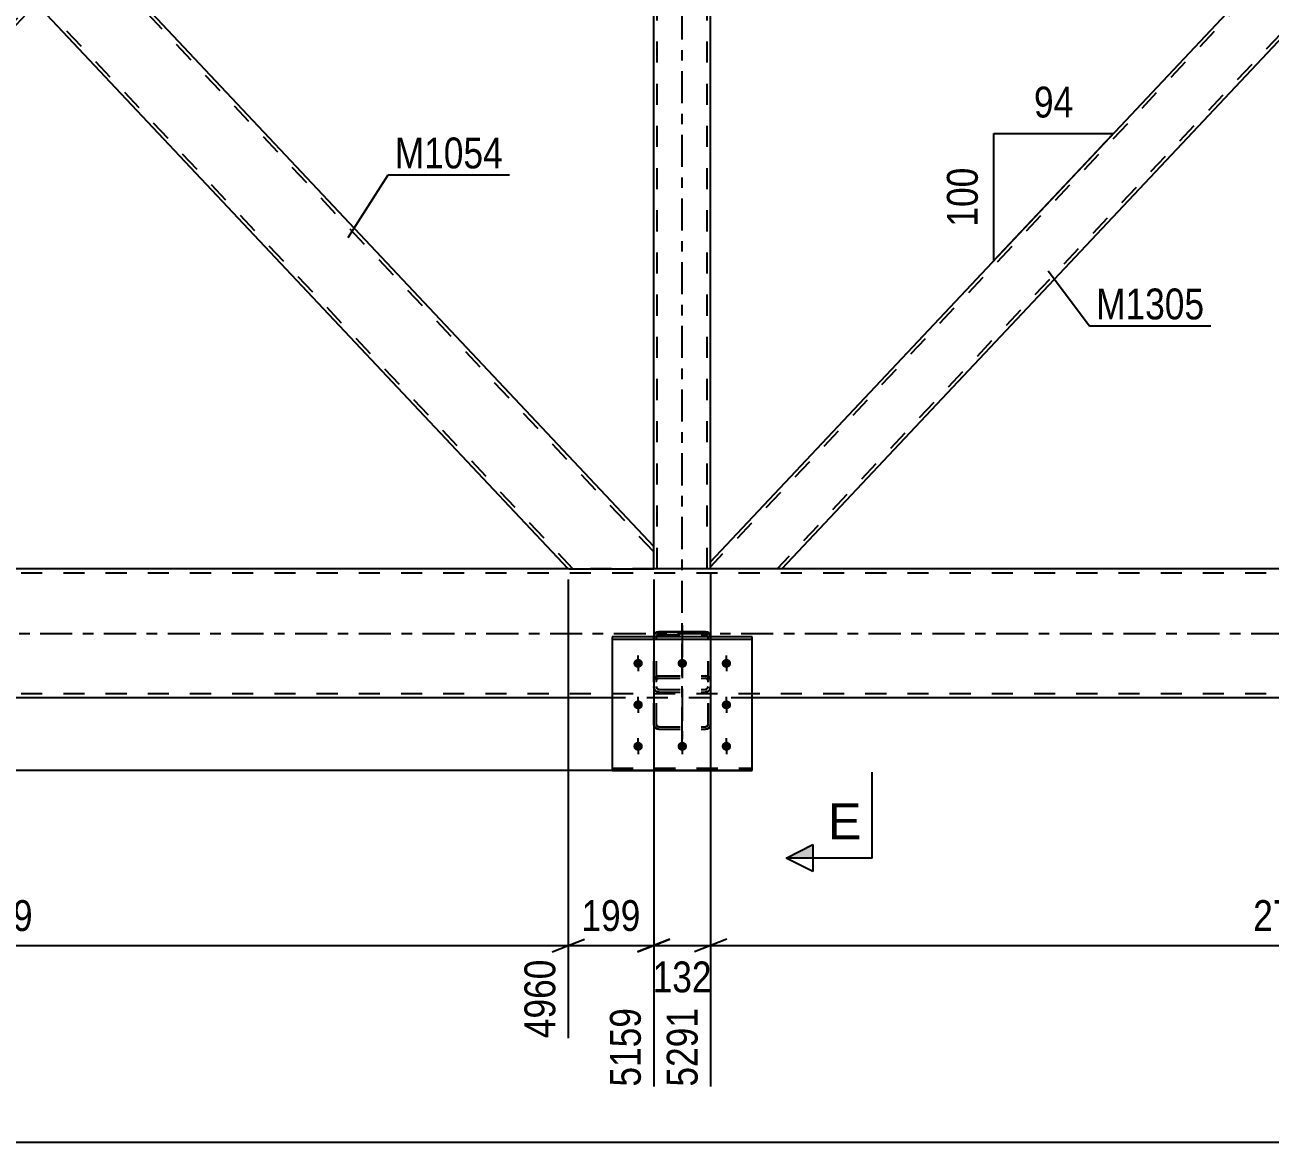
# Model space of a CAD drawing. Header units: millimetres. Extents: x 0 to 1189, y 0 to 841.
# Drawn here: x 168.2 to 283.9, y 496.8 to 600.6 of the extents above; entities that cross this region are included whole.
import ezdxf

# ---------------------------------------------------------------- set-up
doc = ezdxf.new("R2010")
doc.units = ezdxf.units.MM
doc.linetypes.add('DXK_LINE_DOT2', pattern=[3.9198, 1.9599, -1.9599])
doc.linetypes.add('DXK_LINE_DOT3', pattern=[5.9187, 2.979, -0.9799, 0.9799, -0.9799])
doc.styles.add('Arial', font='ARIAL.TTF', dxfattribs={"height": 0.2})
doc.styles.add('Arial Narrow', font='ARIALN.TTF', dxfattribs={"height": 0.2})

# ---------------------------------------------------------------- blocks, each defined once
blk = doc.blocks.new('Part-761551702-4810 - 4748')
at = {"color": 7, "linetype": 'DXK_LINE_DOT3'}
blk.add_line((229.27, 540.02), (229.27, 675.62), dxfattribs=at)
at = {"color": 7, "linetype": 'DXK_LINE_DOT2'}
for p, q in [((231.91, 665.62), (226.63, 665.62)), ((226.63, 663.55), (226.63, 665.62)), ((226.95, 550.02), (226.95, 665.62)), ((231.59, 550.02), (231.59, 665.62)), ((231.91, 664.96), (231.91, 665.62)), ((226.63, 550.02), (226.63, 552.08)), ((231.91, 550.02), (231.91, 550.68)), ((231.91, 550.02), (226.63, 550.02))]:
    blk.add_line(p, q, dxfattribs=at)
at = {"color": 2, "linetype": 'Continuous'}
for p, q in [((231.91, 550.68), (231.91, 664.96)), ((226.63, 552.08), (226.63, 663.55))]:
    blk.add_line(p, q, dxfattribs=at)
blk = doc.blocks.new('Bolt-761551702-4811 - 4748')
at = {"linetype": 'Continuous'}
for points in [[(225.18, 541.65), (225.28, 541.64), (225.36, 541.61), (225.44, 541.57), (225.51, 541.51), (225.57, 541.44), (225.6, 541.36), (225.62, 541.28), (225.62, 541.19), (225.6, 541.11), (225.57, 541.03), (225.51, 540.96), (225.44, 540.9), (225.36, 540.86), (225.28, 540.83), (225.18, 540.82), (225.09, 540.83), (225.01, 540.86), (224.93, 540.9), (224.86, 540.96), (224.8, 541.03), (224.77, 541.11), (224.75, 541.19), (224.75, 541.28), (224.77, 541.36), (224.8, 541.44), (224.86, 541.51), (224.93, 541.57), (225.01, 541.61), (225.09, 541.64)], [(229.28, 541.65), (229.38, 541.64), (229.46, 541.61), (229.54, 541.57), (229.61, 541.51), (229.67, 541.44), (229.7, 541.36), (229.72, 541.28), (229.72, 541.19), (229.7, 541.11), (229.67, 541.03), (229.61, 540.96), (229.54, 540.9), (229.46, 540.86), (229.38, 540.83), (229.28, 540.82), (229.19, 540.83), (229.11, 540.86), (229.03, 540.9), (228.96, 540.96), (228.9, 541.03), (228.87, 541.11), (228.85, 541.19), (228.85, 541.28), (228.87, 541.36), (228.9, 541.44), (228.96, 541.51), (229.03, 541.57), (229.11, 541.61), (229.19, 541.64)], [(233.38, 541.65), (233.48, 541.64), (233.56, 541.61), (233.64, 541.57), (233.71, 541.51), (233.77, 541.44), (233.8, 541.36), (233.82, 541.28), (233.82, 541.19), (233.8, 541.11), (233.77, 541.03), (233.71, 540.96), (233.64, 540.9), (233.56, 540.86), (233.48, 540.83), (233.38, 540.82), (233.29, 540.83), (233.21, 540.86), (233.13, 540.9), (233.06, 540.96), (233, 541.03), (232.97, 541.11), (232.95, 541.19), (232.95, 541.28), (232.97, 541.36), (233, 541.44), (233.06, 541.51), (233.13, 541.57), (233.21, 541.61), (233.29, 541.64)], [(225.18, 537.79), (225.28, 537.79), (225.36, 537.76), (225.44, 537.72), (225.51, 537.66), (225.57, 537.59), (225.6, 537.51), (225.62, 537.42), (225.62, 537.34), (225.6, 537.25), (225.57, 537.17), (225.51, 537.1), (225.44, 537.05), (225.36, 537), (225.28, 536.98), (225.18, 536.97), (225.09, 536.98), (225.01, 537), (224.93, 537.05), (224.86, 537.1), (224.8, 537.17), (224.77, 537.25), (224.75, 537.34), (224.75, 537.42), (224.77, 537.51), (224.8, 537.59), (224.86, 537.66), (224.93, 537.72), (225.01, 537.76), (225.09, 537.79)], [(233.38, 537.79), (233.48, 537.79), (233.56, 537.76), (233.64, 537.72), (233.71, 537.66), (233.77, 537.59), (233.8, 537.51), (233.82, 537.42), (233.82, 537.34), (233.8, 537.25), (233.77, 537.17), (233.71, 537.1), (233.64, 537.05), (233.56, 537), (233.48, 536.98), (233.38, 536.97), (233.29, 536.98), (233.21, 537), (233.13, 537.05), (233.06, 537.1), (233, 537.17), (232.97, 537.25), (232.95, 537.34), (232.95, 537.42), (232.97, 537.51), (233, 537.59), (233.06, 537.66), (233.13, 537.72), (233.21, 537.76), (233.29, 537.79)], [(225.18, 533.94), (225.28, 533.93), (225.36, 533.91), (225.44, 533.86), (225.51, 533.81), (225.57, 533.74), (225.6, 533.66), (225.62, 533.57), (225.62, 533.49), (225.6, 533.4), (225.57, 533.32), (225.51, 533.25), (225.44, 533.19), (225.36, 533.15), (225.28, 533.12), (225.18, 533.12), (225.09, 533.12), (225.01, 533.15), (224.93, 533.19), (224.86, 533.25), (224.8, 533.32), (224.77, 533.4), (224.75, 533.49), (224.75, 533.57), (224.77, 533.66), (224.8, 533.74), (224.86, 533.81), (224.93, 533.86), (225.01, 533.91), (225.09, 533.93)], [(229.28, 533.94), (229.38, 533.93), (229.46, 533.91), (229.54, 533.86), (229.61, 533.81), (229.67, 533.74), (229.7, 533.66), (229.72, 533.57), (229.72, 533.49), (229.7, 533.4), (229.67, 533.32), (229.61, 533.25), (229.54, 533.19), (229.46, 533.15), (229.38, 533.12), (229.28, 533.12), (229.19, 533.12), (229.11, 533.15), (229.03, 533.19), (228.96, 533.25), (228.9, 533.32), (228.87, 533.4), (228.85, 533.49), (228.85, 533.57), (228.87, 533.66), (228.9, 533.74), (228.96, 533.81), (229.03, 533.86), (229.11, 533.91), (229.19, 533.93)], [(233.38, 533.94), (233.48, 533.93), (233.56, 533.91), (233.64, 533.86), (233.71, 533.81), (233.77, 533.74), (233.8, 533.66), (233.82, 533.57), (233.82, 533.49), (233.8, 533.4), (233.77, 533.32), (233.71, 533.25), (233.64, 533.19), (233.56, 533.15), (233.48, 533.12), (233.38, 533.12), (233.29, 533.12), (233.21, 533.15), (233.13, 533.19), (233.06, 533.25), (233, 533.32), (232.97, 533.4), (232.95, 533.49), (232.95, 533.57), (232.97, 533.66), (233, 533.74), (233.06, 533.81), (233.13, 533.86), (233.21, 533.91), (233.29, 533.93)]]:
    blk.add_hatch(color=1, dxfattribs=at).paths.add_polyline_path(points)
at = {"color": 1, "linetype": 'Continuous'}
for p, q in [((225.18, 541.63), (225.18, 540.5)), ((229.28, 541.63), (229.28, 540.5)), ((233.38, 541.63), (233.38, 540.5)), ((225.18, 537.78), (225.18, 536.64)), ((233.38, 537.78), (233.38, 536.64)), ((225.18, 533.93), (225.18, 532.79)), ((229.28, 533.93), (229.28, 532.79)), ((233.38, 533.93), (233.38, 532.79))]:
    blk.add_line(p, q, dxfattribs=at)
blk = doc.blocks.new('Part-761551702-4843 - 4748')
at = {"color": 2, "linetype": 'Continuous'}
for p, q in [((235.78, 543.71), (222.78, 543.71)), ((222.78, 543.71), (222.78, 531.27)), ((235.78, 531.27), (235.78, 543.71)), ((222.78, 543.49), (235.78, 543.49)), ((222.78, 531.27), (235.78, 531.27))]:
    blk.add_line(p, q, dxfattribs=at)
at = {"color": 7, "linetype": 'DXK_LINE_DOT2'}
blk.add_line((222.78, 531.49), (235.78, 531.49), dxfattribs=at)
blk = doc.blocks.new('Part-761551702-4893 - 4748')
at = {"color": 7, "linetype": 'DXK_LINE_DOT2'}
for p, q in [((219.13, 665.62), (111.91, 551.61)), ((218.76, 665.62), (218.69, 665.62)), ((226.63, 665.62), (222.78, 665.62)), ((226.63, 665.13), (226.63, 665.62)), ((226.63, 664.02), (119.42, 550.02)), ((169.27, 613.07), (164.33, 607.82)), ((174.22, 607.82), (169.27, 602.56)), ((111.91, 550.02), (111.91, 552.08)), ((118.98, 550.02), (119.6, 550.02)), ((119.86, 550.02), (119.79, 550.02))]:
    blk.add_line(p, q, dxfattribs=at)
at = {"color": 2, "linetype": 'Continuous'}
for p, q in [((218.69, 665.62), (169.27, 613.07)), ((218.76, 665.62), (218.76, 665.62)), ((222.78, 665.62), (218.76, 665.62)), ((226.63, 663.55), (226.63, 665.13)), ((226.63, 663.55), (174.22, 607.82)), ((164.33, 607.82), (111.91, 552.08)), ((169.27, 602.56), (119.86, 550.02)), ((118.98, 550.02), (111.91, 550.02)), ((119.79, 550.02), (118.98, 550.02)), ((119.79, 550.02), (119.79, 550.02))]:
    blk.add_line(p, q, dxfattribs=at)
blk = doc.blocks.new('Part-761551702-4953 - 4748')
at = {"color": 2, "linetype": 'Continuous'}
for p, q in [((169.27, 602.56), (174.22, 607.82)), ((226.63, 552.08), (174.22, 607.82)), ((218.69, 550.02), (169.27, 602.56)), ((226.63, 550.02), (226.63, 552.08)), ((218.76, 550.02), (226.63, 550.02))]:
    blk.add_line(p, q, dxfattribs=at)
at = {"color": 7, "linetype": 'DXK_LINE_DOT2'}
for p, q in [((226.63, 551.61), (174, 607.58)), ((169.49, 602.79), (169.51, 602.81)), ((219.13, 550.02), (169.49, 602.79)), ((218.76, 550.02), (218.69, 550.02))]:
    blk.add_line(p, q, dxfattribs=at)
blk = doc.blocks.new('Part-761551702-4960 - 4748')
at = {"color": 7, "linetype": 'DXK_LINE_DOT3'}
blk.add_line((229.28, 534.18), (229.28, 544.8), dxfattribs=at)
at = {"color": 7, "linetype": 'DXK_LINE_DOT2'}
for p, q in [((226.68, 543.87), (226.64, 543.67)), ((226.64, 535.57), (226.64, 543.67)), ((226.88, 543.67), (226.9, 543.77)), ((226.88, 535.57), (226.88, 543.67)), ((226.9, 543.77), (226.95, 543.85)), ((227.12, 544.18), (226.94, 544.15)), ((226.95, 543.85), (227.03, 543.91)), ((227.03, 543.91), (227.12, 543.93)), ((227.12, 544.18), (231.44, 544.18)), ((227.12, 543.93), (231.44, 543.93)), ((231.63, 544.15), (231.44, 544.18)), ((231.44, 543.93), (231.54, 543.91)), ((231.54, 543.91), (231.61, 543.85)), ((231.61, 543.85), (231.67, 543.77)), ((231.67, 543.77), (231.68, 543.67)), ((231.68, 535.57), (231.68, 543.67)), ((231.92, 543.67), (231.89, 543.87)), ((231.92, 535.57), (231.92, 543.67)), ((226.64, 539.63), (226.68, 539.8)), ((226.64, 539.08), (226.68, 538.88)), ((226.68, 539.8), (226.78, 539.95)), ((226.78, 539.95), (226.94, 540.05)), ((226.9, 539.72), (226.88, 539.63)), ((226.9, 538.98), (226.88, 539.08)), ((226.95, 539.79), (226.9, 539.72)), ((226.95, 538.9), (226.9, 538.98)), ((226.94, 540.05), (227.12, 540.08)), ((227.03, 539.84), (226.95, 539.79)), ((227.12, 539.86), (227.03, 539.84)), ((227.12, 540.08), (231.44, 540.08)), ((227.12, 539.86), (231.44, 539.86)), ((231.44, 540.08), (231.63, 540.05)), ((231.54, 539.84), (231.44, 539.86)), ((231.61, 539.79), (231.54, 539.84)), ((231.67, 539.72), (231.61, 539.79)), ((231.67, 538.98), (231.61, 538.9)), ((231.63, 540.05), (231.78, 539.95)), ((231.68, 539.63), (231.67, 539.72)), ((231.68, 539.08), (231.67, 538.98)), ((231.78, 539.95), (231.89, 539.8)), ((231.89, 539.8), (231.92, 539.63)), ((231.89, 538.88), (231.92, 539.08)), ((226.94, 538.6), (227.12, 538.57)), ((227.03, 538.84), (226.95, 538.9)), ((227.12, 538.82), (227.03, 538.84)), ((227.12, 538.82), (231.44, 538.82)), ((227.12, 538.57), (231.44, 538.57)), ((231.54, 538.84), (231.44, 538.82)), ((231.44, 538.57), (231.63, 538.6)), ((231.61, 538.9), (231.54, 538.84)), ((226.68, 535.4), (226.64, 535.57)), ((226.88, 535.57), (226.9, 535.48)), ((226.9, 535.48), (226.95, 535.41)), ((231.61, 535.41), (231.67, 535.48)), ((231.67, 535.48), (231.68, 535.57)), ((231.92, 535.57), (231.89, 535.4)), ((226.78, 535.25), (226.68, 535.4)), ((226.94, 535.15), (226.78, 535.25)), ((227.12, 535.12), (226.94, 535.15)), ((226.95, 535.41), (227.03, 535.36)), ((227.03, 535.36), (227.12, 535.34)), ((227.12, 535.34), (231.44, 535.34)), ((227.12, 535.12), (231.44, 535.12)), ((231.44, 535.34), (231.54, 535.36)), ((231.63, 535.15), (231.44, 535.12)), ((231.54, 535.36), (231.61, 535.41)), ((231.78, 535.25), (231.63, 535.15)), ((231.89, 535.4), (231.78, 535.25))]:
    blk.add_line(p, q, dxfattribs=at)
for centre, start, end in [((227.14, 543.69), 114.3199, 159.2417), ((231.42, 543.69), 20.7583, 65.6801), ((227.14, 539.06), 200.7583, 245.6801), ((231.42, 539.06), 294.3199, 339.2417)]:
    blk.add_arc(centre, 0.496, start, end, dxfattribs=at)
blk = doc.blocks.new('Part-761551702-4962 - 4748')
at = {"color": 7, "linetype": 'DXK_LINE_DOT2'}
for p, q in [((235.78, 543.71), (222.78, 543.71)), ((222.78, 543.71), (222.78, 531.27)), ((235.78, 531.27), (235.78, 543.71)), ((222.78, 543.49), (235.78, 543.49)), ((222.78, 531.49), (235.78, 531.49))]:
    blk.add_line(p, q, dxfattribs=at)
at = {"color": 2, "linetype": 'Continuous'}
blk.add_line((235.78, 531.27), (222.78, 531.27), dxfattribs=at)
blk = doc.blocks.new('Part-761551702-4999 - 4748')
at = {"color": 7, "linetype": 'DXK_LINE_DOT2'}
for p, q in [((340.45, 665.62), (231.91, 550.21)), ((346.63, 665.42), (238.1, 550.02)), ((346.63, 665.62), (340.01, 665.62)), ((289.27, 611.67), (285.65, 607.82)), ((292.9, 607.82), (289.27, 603.96)), ((238.54, 550.02), (231.91, 550.02))]:
    blk.add_line(p, q, dxfattribs=at)
at = {"color": 2, "linetype": 'Continuous'}
for p, q in [((340.01, 665.62), (289.27, 611.67)), ((346.63, 664.96), (346.63, 665.62)), ((346.63, 664.96), (292.9, 607.82)), ((231.91, 550.68), (285.65, 607.82)), ((289.27, 603.96), (238.54, 550.02)), ((231.91, 550.02), (231.91, 550.68))]:
    blk.add_line(p, q, dxfattribs=at)
blk = doc.blocks.new('Part-761551702-5015 - 4748')
at = {"color": 7, "linetype": 'DXK_LINE_DOT3'}
blk.add_line((229.28, 544.8), (229.28, 534.18), dxfattribs=at)
at = {"color": 7, "linetype": 'DXK_LINE_DOT2'}
for p, q in [((226.64, 543.67), (226.65, 543.71)), ((226.64, 535.57), (226.64, 543.67)), ((226.9, 543.77), (226.88, 543.67)), ((226.88, 535.57), (226.88, 543.67)), ((226.95, 543.86), (226.9, 543.77)), ((227.03, 543.91), (226.95, 543.86)), ((227.12, 543.93), (227.03, 543.91)), ((227.12, 543.93), (231.44, 543.93)), ((231.54, 543.91), (231.44, 543.93)), ((231.61, 543.86), (231.54, 543.91)), ((231.67, 543.77), (231.61, 543.86)), ((231.68, 543.67), (231.67, 543.77)), ((231.68, 535.57), (231.68, 543.67)), ((231.92, 543.71), (231.92, 543.67)), ((231.92, 535.57), (231.92, 543.67)), ((226.68, 539.8), (226.64, 539.63)), ((226.68, 538.88), (226.64, 539.08)), ((226.78, 539.95), (226.68, 539.8)), ((226.94, 540.05), (226.78, 539.95)), ((226.88, 539.63), (226.9, 539.72)), ((226.88, 539.08), (226.9, 538.98)), ((226.9, 539.72), (226.95, 539.79)), ((226.9, 538.98), (226.95, 538.9)), ((227.12, 540.08), (226.94, 540.05)), ((226.95, 539.79), (227.03, 539.84)), ((227.03, 539.84), (227.12, 539.86)), ((227.12, 540.08), (231.44, 540.08)), ((227.12, 539.86), (231.44, 539.86)), ((231.63, 540.05), (231.44, 540.08)), ((231.44, 539.86), (231.54, 539.84)), ((231.54, 539.84), (231.61, 539.79)), ((231.61, 539.79), (231.67, 539.72)), ((231.61, 538.9), (231.67, 538.98)), ((231.78, 539.95), (231.63, 540.05)), ((231.67, 539.72), (231.68, 539.63)), ((231.67, 538.98), (231.68, 539.08)), ((231.89, 539.8), (231.78, 539.95)), ((231.92, 539.63), (231.89, 539.8)), ((231.92, 539.08), (231.89, 538.88)), ((227.12, 538.57), (226.94, 538.61)), ((226.95, 538.9), (227.03, 538.84)), ((227.03, 538.84), (227.12, 538.82)), ((227.12, 538.82), (231.44, 538.82)), ((227.12, 538.57), (231.44, 538.57)), ((231.44, 538.82), (231.54, 538.84)), ((231.63, 538.61), (231.44, 538.57)), ((231.54, 538.84), (231.61, 538.9)), ((226.64, 535.57), (226.68, 535.4)), ((226.9, 535.48), (226.88, 535.57)), ((226.95, 535.41), (226.9, 535.48)), ((231.67, 535.48), (231.61, 535.41)), ((231.68, 535.57), (231.67, 535.48)), ((231.89, 535.4), (231.92, 535.57)), ((226.68, 535.4), (226.78, 535.25)), ((226.78, 535.25), (226.94, 535.15)), ((226.94, 535.15), (227.12, 535.12)), ((227.03, 535.36), (226.95, 535.41)), ((227.12, 535.35), (227.03, 535.36)), ((227.12, 535.35), (231.44, 535.35)), ((227.12, 535.12), (231.44, 535.12)), ((231.54, 535.36), (231.44, 535.35)), ((231.44, 535.12), (231.63, 535.15)), ((231.61, 535.41), (231.54, 535.36)), ((231.63, 535.15), (231.78, 535.25)), ((231.78, 535.25), (231.89, 535.4))]:
    blk.add_line(p, q, dxfattribs=at)
at = {"color": 2, "linetype": 'Continuous'}
for p, q in [((226.65, 543.71), (226.68, 543.87)), ((226.94, 544.15), (227.12, 544.19)), ((227.12, 544.19), (231.44, 544.19)), ((231.44, 544.19), (231.63, 544.15)), ((231.89, 543.87), (231.92, 543.71))]:
    blk.add_line(p, q, dxfattribs=at)
for centre, start, end in [((227.14, 543.69), 114.3199, 159.2417), ((231.42, 543.69), 20.7583, 65.6801)]:
    blk.add_arc(centre, 0.496, start, end, dxfattribs=at)
at = {"color": 7, "linetype": 'DXK_LINE_DOT2'}
for centre, start, end in [((227.14, 539.06), 200.7583, 245.6801), ((231.42, 539.06), 294.3199, 339.2417)]:
    blk.add_arc(centre, 0.496, start, end, dxfattribs=at)
blk = doc.blocks.new('Part-761551702-5098 - 4748')
at = {"color": 7, "linetype": 'DXK_LINE_DOT2'}
for p, q in [((1028.28, 549.62), (98.63, 549.62)), ((226.63, 550.02), (218.76, 550.02)), ((1028.28, 538.42), (98.63, 538.42)), ((235.78, 538.02), (222.78, 538.02))]:
    blk.add_line(p, q, dxfattribs=at)
at = {"color": 2, "linetype": 'Continuous'}
for p, q in [((218.76, 550.02), (119.79, 550.02)), ((951.67, 550.02), (226.63, 550.02)), ((222.78, 538.02), (98.63, 538.02)), ((462.78, 538.02), (235.78, 538.02))]:
    blk.add_line(p, q, dxfattribs=at)
at = {"color": 7, "linetype": 'DXK_LINE_DOT3'}
blk.add_line((98.63, 544.02), (1028.28, 544.02), dxfattribs=at)
blk = doc.blocks.new('Bolt-761551702-5116 - 4748')
at = {"color": 1, "linetype": 'DXK_LINE_DOT2'}
for p, q in [((225.18, 540.84), (225.18, 541.97)), ((229.28, 540.84), (229.28, 541.97)), ((233.38, 540.84), (233.38, 541.97)), ((225.18, 536.98), (225.18, 538.12)), ((233.38, 536.98), (233.38, 538.12)), ((225.18, 533.13), (225.18, 534.27)), ((229.28, 533.13), (229.28, 534.27)), ((233.38, 533.13), (233.38, 534.27))]:
    blk.add_line(p, q, dxfattribs=at)
blk = doc.blocks.new('StraightDimension-761551702-17337 - 4748')
at = {"color": 7, "linetype": 'Continuous'}
for p, q in [((231.91, 549.68), (231.91, 501.91)), ((226.63, 549.02), (226.63, 501.91)), ((225.13, 514.42), (228.13, 515.62)), ((226.63, 515.02), (231.91, 515.02)), ((233.41, 515.62), (230.41, 514.42))]:
    blk.add_line(p, q, dxfattribs=at)
at = {"color": 0}
blk.add_wipeout([(232.62, 510.07), (232.62, 514.27), (225.93, 514.27), (225.93, 510.07)], dxfattribs=at)
at = {"color": 3, "style": 'Arial Narrow'}
blk.add_text('132', height=2.863, dxfattribs=at).set_placement((226.53, 510.67))
at = {"color": 0, "linetype": 'Continuous'}
blk.add_wipeout([(231.31, 509.82), (227.11, 509.82), (227.11, 501.31), (231.31, 501.31)], dxfattribs=at)
at = {"color": 3, "linetype": 'Continuous', "style": 'Arial Narrow'}
blk.add_text('5291', height=2.863, rotation=90.0002, dxfattribs=at).set_placement((230.71, 501.91))
blk = doc.blocks.new('StraightDimension-761551702-17794 - 4748')
at = {"color": 7, "linetype": 'Continuous'}
blk.add_line((84.73, 496.75), (1091.17, 496.75), dxfattribs=at)
blk = doc.blocks.new('StraightDimension-761551702-5466 - 4748')
at = {"color": 7, "linetype": 'Continuous'}
blk.add_line((224.71, 531.27), (45.47, 531.27), dxfattribs=at)
blk = doc.blocks.new('StraightDimension-761551702-17336 - 4748')
at = {"color": 7, "linetype": 'Continuous'}
for p, q in [((231.91, 549.68), (231.91, 501.91)), ((340.01, 549.02), (340.01, 506.41)), ((233.41, 515.62), (230.41, 514.42)), ((231.91, 515.02), (340.01, 515.02)), ((338.51, 514.42), (341.51, 515.62))]:
    blk.add_line(p, q, dxfattribs=at)
at = {"color": 0}
blk.add_wipeout([(290.22, 515.77), (290.22, 519.97), (281.71, 519.97), (281.71, 515.77)], dxfattribs=at)
at = {"color": 3, "style": 'Arial Narrow'}
blk.add_text('2702', height=2.863, dxfattribs=at).set_placement((282.31, 516.37))
at = {"color": 0, "linetype": 'Continuous'}
blk.add_wipeout([(339.41, 514.32), (335.21, 514.32), (335.21, 505.81), (339.41, 505.81)], dxfattribs=at)
at = {"color": 3, "linetype": 'Continuous', "style": 'Arial Narrow'}
blk.add_text('7993', height=2.863, rotation=90.0002, dxfattribs=at).set_placement((338.81, 506.41))
blk = doc.blocks.new('StraightDimension-761551702-17338 - 4748')
at = {"color": 7, "linetype": 'Continuous'}
for p, q in [((218.69, 549.02), (218.69, 506.41)), ((226.63, 549.02), (226.63, 501.91)), ((217.19, 514.42), (220.19, 515.62)), ((218.69, 515.02), (226.63, 515.02)), ((228.13, 515.62), (225.13, 514.42))]:
    blk.add_line(p, q, dxfattribs=at)
at = {"color": 0, "linetype": 'Continuous'}
blk.add_wipeout([(226.03, 509.82), (221.83, 509.82), (221.83, 501.31), (226.03, 501.31)], dxfattribs=at)
at = {"color": 3, "linetype": 'Continuous', "style": 'Arial Narrow'}
blk.add_text('5159', height=2.863, rotation=90.0002, dxfattribs=at).set_placement((225.43, 501.91))
at = {"color": 0}
blk.add_wipeout([(226, 515.77), (226, 519.97), (219.32, 519.97), (219.32, 515.77)], dxfattribs=at)
at = {"color": 3, "style": 'Arial Narrow'}
blk.add_text('199', height=2.863, dxfattribs=at).set_placement((219.92, 516.37))
blk = doc.blocks.new('StraightDimension-761551702-17339 - 4748')
at = {"color": 7, "linetype": 'Continuous'}
for p, q in [((111.91, 549.02), (111.91, 506.41)), ((218.69, 549.02), (218.69, 506.41)), ((113.41, 515.62), (110.41, 514.42)), ((111.91, 515.02), (218.69, 515.02)), ((217.19, 514.42), (220.19, 515.62))]:
    blk.add_line(p, q, dxfattribs=at)
at = {"color": 0}
blk.add_wipeout([(169.56, 515.77), (169.56, 519.97), (161.05, 519.97), (161.05, 515.77)], dxfattribs=at)
at = {"color": 3, "style": 'Arial Narrow'}
blk.add_text('2669', height=2.863, dxfattribs=at).set_placement((161.65, 516.37))
at = {"color": 0, "linetype": 'Continuous'}
blk.add_wipeout([(218.09, 514.32), (213.89, 514.32), (213.89, 505.81), (218.09, 505.81)], dxfattribs=at)
at = {"color": 3, "linetype": 'Continuous', "style": 'Arial Narrow'}
blk.add_text('4960', height=2.863, rotation=90.0002, dxfattribs=at).set_placement((217.49, 506.41))
blk = doc.blocks.new('AngleDimension-761551702-17610 - 4748')
at = {"color": 7, "linetype": 'Continuous'}
for p, q in [((258.23, 590.46), (269.33, 590.46)), ((258.23, 578.66), (269.33, 590.46)), ((258.23, 578.66), (258.23, 590.46)), ((268.02, 589.07), (269.33, 590.46))]:
    blk.add_line(p, q, dxfattribs=at)
at = {"color": 0}
for points in [[(266.21, 591.36), (266.21, 595.56), (261.35, 595.56), (261.35, 591.36)], [(257.33, 587.91), (253.13, 587.91), (253.13, 581.22), (257.33, 581.22)]]:
    blk.add_wipeout(points, dxfattribs=at)
at = {"color": 3, "style": 'Arial Narrow'}
blk.add_text('94', height=2.863, dxfattribs=at).set_placement((261.95, 591.96))
blk.add_text('100', height=2.863, rotation=90.0002, dxfattribs=at).set_placement((256.73, 581.82))
blk = doc.blocks.new('Mark-761551702-4949 - 4748')
at = {"color": 30, "linetype": 'Continuous'}
for p, q in [((198.26, 580.82), (201.98, 586.63)), ((201.98, 586.63), (213.23, 586.63))]:
    blk.add_line(p, q, dxfattribs=at)
at = {"color": 0}
blk.add_wipeout([(212.63, 587.23), (212.63, 590.23), (202.58, 590.23), (202.58, 587.23)], dxfattribs=at)
blk.add_wipeout([(212.63, 587.23), (212.63, 590.23), (202.58, 590.23), (202.58, 587.23)], dxfattribs=at)
at = {"color": 3, "style": 'Arial Narrow'}
blk.add_text('M1054', height=2.863, dxfattribs=at).set_placement((202.58, 587.23))
blk = doc.blocks.new('Mark-761551702-4995 - 4748')
at = {"color": 30, "linetype": 'Continuous'}
for p, q in [((263.28, 577.72), (267.12, 572.6)), ((267.12, 572.6), (278.38, 572.6))]:
    blk.add_line(p, q, dxfattribs=at)
at = {"color": 0}
blk.add_wipeout([(277.78, 573.2), (277.78, 576.2), (267.72, 576.2), (267.72, 573.2)], dxfattribs=at)
blk.add_wipeout([(277.78, 573.2), (277.78, 576.2), (267.72, 576.2), (267.72, 573.2)], dxfattribs=at)
at = {"color": 3, "style": 'Arial Narrow'}
blk.add_text('M1305', height=2.863, dxfattribs=at).set_placement((267.72, 573.2))
blk = doc.blocks.new('SectionMark-761551702-6568 - 4748')
at = {"linetype": 'Continuous'}
for points in [[(241.42, 698.81), (241.42, 697.56), (238.92, 698.81)], [(241.42, 524.39), (241.42, 523.14), (238.92, 523.14)]]:
    blk.add_hatch(color=6, dxfattribs=at).paths.add_polyline_path(points)
at = {"color": 6, "linetype": 'Continuous'}
for p, q in [((238.92, 698.81), (241.42, 700.06)), ((241.42, 697.56), (241.42, 700.06)), ((246.92, 698.81), (238.92, 698.81)), ((238.92, 698.81), (241.42, 697.56)), ((246.92, 698.81), (246.92, 690.81)), ((246.92, 523.14), (246.92, 531.14)), ((238.92, 523.14), (241.42, 524.39)), ((241.42, 524.39), (241.42, 521.89)), ((246.92, 523.14), (238.92, 523.14)), ((241.42, 521.89), (238.92, 523.14))]:
    blk.add_line(p, q, dxfattribs=at)
at = {"color": 0, "linetype": 'Continuous'}
for points in [[(245.92, 693.56), (245.92, 697.06), (242.81, 697.06), (242.81, 693.56)], [(245.92, 524.89), (245.92, 528.39), (242.81, 528.39), (242.81, 524.89)]]:
    blk.add_wipeout(points, dxfattribs=at)
at = {"color": 3, "linetype": 'Continuous', "style": 'Arial'}
for p in [(242.81, 693.56), (242.81, 524.89)]:
    blk.add_text('E', height=3.34, dxfattribs=at).set_placement(p)

msp = doc.modelspace()

# ---------------------------------------------------------------- block references
for name in ['Part-761551702-4810 - 4748', 'Part-761551702-4893 - 4748', 'Part-761551702-4999 - 4748', 'Part-761551702-4953 - 4748', 'Part-761551702-5098 - 4748', 'Part-761551702-4960 - 4748', 'Part-761551702-5015 - 4748', 'Part-761551702-4843 - 4748', 'Part-761551702-4962 - 4748', 'Bolt-761551702-4811 - 4748', 'Bolt-761551702-5116 - 4748']:
    msp.add_blockref(name, (0, 0))

# ---------------------------------------------------------------- next in the draw order: block references
msp.add_blockref('StraightDimension-761551702-17337 - 4748', (0, 0))

# ---------------------------------------------------------------- next in the draw order: block references
msp.add_blockref('StraightDimension-761551702-17794 - 4748', (0, 0))

# ---------------------------------------------------------------- next in the draw order: block references
for name in ['StraightDimension-761551702-5466 - 4748', 'AngleDimension-761551702-17610 - 4748', 'Mark-761551702-4995 - 4748', 'StraightDimension-761551702-17336 - 4748']:
    msp.add_blockref(name, (0, 0))

# ---------------------------------------------------------------- next in the draw order: block references
for name in ['SectionMark-761551702-6568 - 4748', 'Mark-761551702-4949 - 4748', 'StraightDimension-761551702-17338 - 4748']:
    msp.add_blockref(name, (0, 0))

# ---------------------------------------------------------------- next in the draw order: block references
msp.add_blockref('StraightDimension-761551702-17339 - 4748', (0, 0))

doc.saveas('drawing.dxf')
